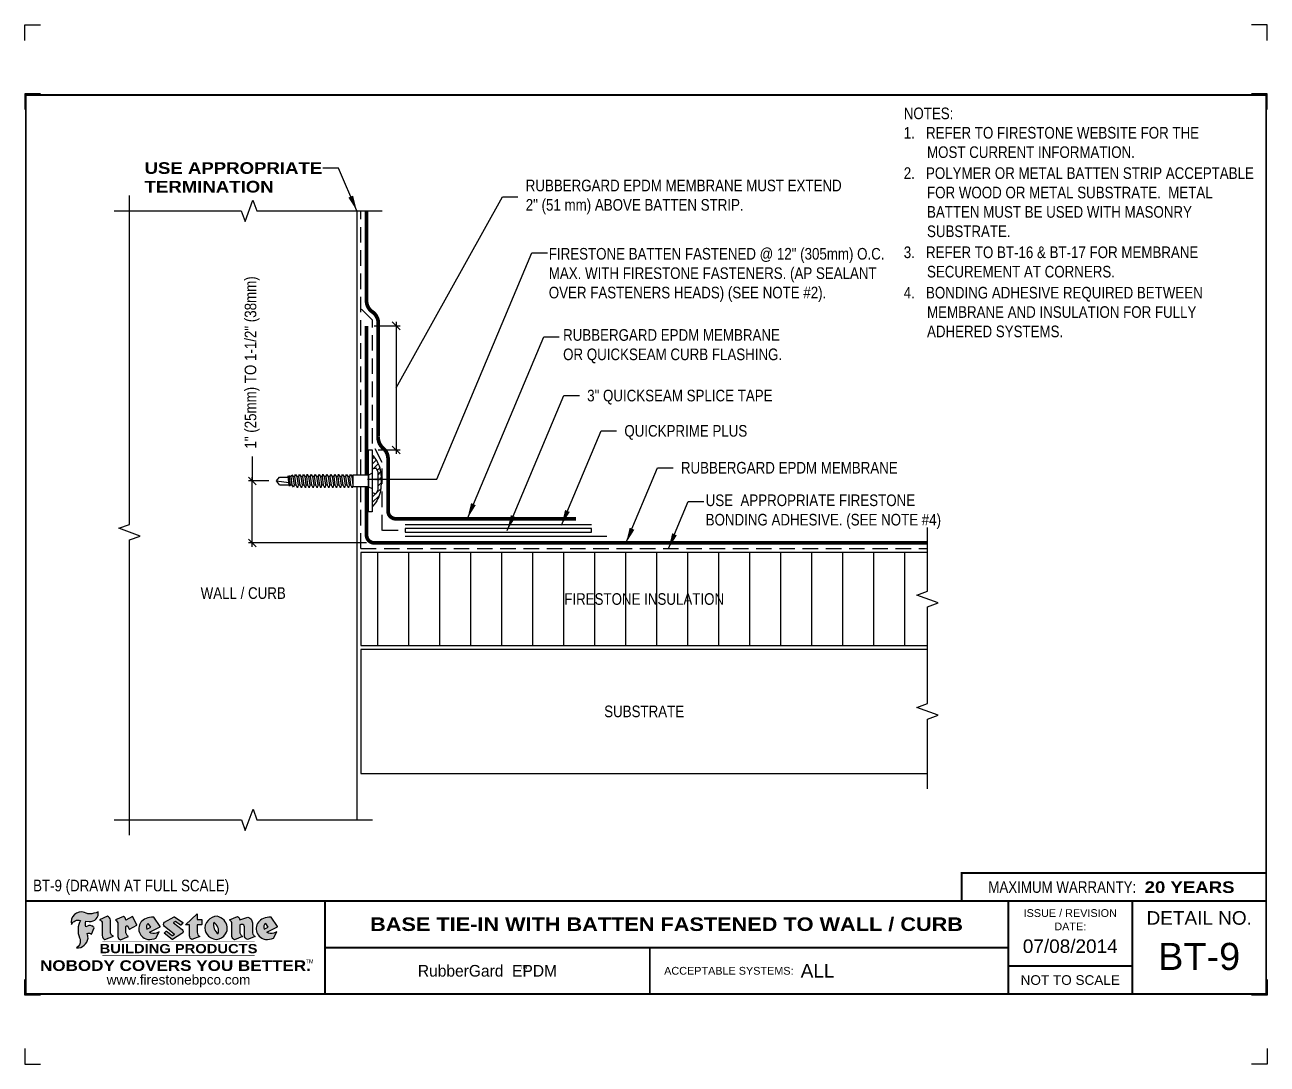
# Model space of a CAD drawing. Header units: inches. Extents: x 99.4 to 119.5, y -106.9 to -90.1.
import ezdxf
from ezdxf.enums import TextEntityAlignment as Align

# ---------------------------------------------------------------- set-up
doc = ezdxf.new("R2010")
doc.units = ezdxf.units.IN
doc.header["$MEASUREMENT"] = 0
doc.linetypes.add('HIDDEN', pattern=[0.375, 0.25, -0.125])
doc.layers.get('0').update_dxf_attribs({"linetype": 'CONTINUOUS'})
doc.layers.get('DEFPOINTS').update_dxf_attribs({"linetype": 'CONTINUOUS'})
for name, color, linetype in [('FSBP-ACCESSORY-FIRESTONE', 7, 'CONTINUOUS'), ('FSBP-ADHESIVE', 1, 'HIDDEN'), ('FSBP-ANNO-NOTE', 7, 'CONTINUOUS'), ('FSBP-INSULATION', 7, 'CONTINUOUS'), ('FSBP-MEMBRANE', 7, 'CONTINUOUS'), ('FSBP-SEALANTS', 1, 'CONTINUOUS'), ('FSBP-SUBSTRATE-GENERIC', 9, 'CONTINUOUS'), ('FSBP-TTLB', 7, 'CONTINUOUS'), ('FSBP-TTLB-BORDER', 7, 'CONTINUOUS'), ('FSBP-TTLB-TEXT', 7, 'CONTINUOUS'), ('FSBP-WALL-CURB', 9, 'CONTINUOUS')]:
    doc.layers.add(name, color=color, linetype=linetype)
doc.styles.add('FSBP_ARIAL', font='arial.ttf')
doc.styles.add('FSBP_ARIAL_BOLD', font='')
doc.styles.add('FSBP_ARIAL_NAR', font='ARIALN.TTF')
doc.styles.add('FSBP_BANKGOTHIC', font='bgothm.ttf')
doc.styles.get('FSBP_ARIAL_BOLD').set_extended_font_data('Arial Black')
doc.linetypes.add('ZIGZAG', pattern='A,0.0001,-0.2,[131,ltypeshp.shx,S=0.2,R=0,X=-0.2,Y=0],-0.4,[131,ltypeshp.shx,S=0.2,R=180,X=0.2,Y=0],-0.2', length=0.8001)
doc.dimstyles.new('FSBP-DIM', dxfattribs={"dimtxt": 0.1875, "dimasz": 0.125, "dimexe": 0.0625, "dimexo": 0.125, "dimgap": 0.125, "dimtad": 0, "dimdec": 0, "dimzin": 1, "dimdsep": 46, "dimlunit": 4, "dimtxsty": 'FSBP_ARIAL_NAR', "dimblk": 'OBLIQUE', "dimcen": 0.09375, "dimdle": 0.0625, "dimclrd": 256, "dimclre": 256, "dimclrt": 256, "dimadec": 0, "dimazin": 0, "dimtfac": 1, "dimtdec": 0, "dimtmove": 1, "dimatfit": 3, "dimfxl": 1, "dimtolj": 1, "dimtzin": 0, "dimlwd": -1, "dimlwe": -1, "dimarcsym": 0})
doc.dimstyles.new('FSBP-LEADER', dxfattribs={"dimtxt": 0.1875, "dimasz": 0.25, "dimexe": 0.0625, "dimexo": 0.125, "dimgap": 0.125, "dimtad": 0, "dimtih": 1, "dimtoh": 1, "dimdec": 4, "dimzin": 0, "dimdsep": 46, "dimlunit": 4, "dimtxsty": 'FSBP_ARIAL_NAR', "dimcen": 0.09375, "dimclrd": 256, "dimclre": 256, "dimclrt": 256, "dimadec": 0, "dimazin": 0, "dimtfac": 1, "dimtdec": 4, "dimtofl": 0, "dimtmove": 0, "dimatfit": 3, "dimfxl": 1, "dimtolj": 1, "dimtzin": 0, "dimlwd": -1, "dimlwe": -1, "dimarcsym": 0})

# ---------------------------------------------------------------- blocks, each defined once
blk = doc.blocks.new('TTLB-EPDM_1')
at = {"layer": 'FSBP-TTLB-TEXT'}
h = blk.add_hatch(color=1, dxfattribs=at)
edge = h.paths.add_edge_path()
edge.add_arc((1.037309769669573, -0.1982514792917306), 0.1319107607348553, 264.0410451462098, 370.3106169565175)
edge.add_arc((1.027551646585694, 0.1214293576525799), 0.3273056962876235, 270.05058356628535, 295.23459397187514, ccw=False)
edge.add_arc((1.022801957313345, -0.06680179986895154), 0.1391656561713503, 249.3281275763668, 272.0749124149863, ccw=False)
edge.add_line((0.9736743133014443, -0.1970076156048179), (0.9474927838574558, -0.1852745150568325))
edge.add_arc((0.8939498971398288, -0.3394262635682071), 0.1631857907024099, 70.84590087378872, 194.3325259843273)
edge.add_arc((0.8444260109029493, -0.4259936440910768), 0.1179914261095279, 70.96950098067128, 156.9641407594482, ccw=False)
edge.add_arc((1.153141409296894, -0.4684497516079468), 0.3110405457095052, 150.3231137483159, 203.2084295854517)
edge.add_arc((0.7562495500622943, -0.6412608153899899), 0.1218587156617311, 0.8849157075190988, 24.34668939894999, ccw=False)
edge.add_arc((0.7493781665697374, -0.6475258110744375), 0.1289731377238325, -58.36655102076742, 3.6216782311386737, ccw=False)
edge.add_arc((0.8256699029544474, -0.5792158350996106), 0.1783301886510354, 267.2205474105585, 354.1381621173521)
edge.add_arc((0.7903121048625305, -0.6011409294291745), 0.212787892960859, 0.9996158580669322, 21.00503380861244)
edge.add_arc((1.01880712263941, -0.5666691048185161), 0.05136395668415847, 40.82117713173261, 125.52727787225791, ccw=False)
edge.add_line((1.057676976260041, -0.5330924682126437), (1.102776947655911, -0.4308018311949837))
edge.add_arc((1.040858222524664, -0.4699705673995949), 0.07326744446031509, 32.31675181867256, 66.31481236598174)
edge.add_arc((1.032262518825329, -0.5063316993097662), 0.1102246948011782, 69.8179132332389, 125.254734720681)
edge.add_arc((1.127708877207287, -0.368959353531244), 0.1659710644737306, 164.1569669952081, 196.5811013160487, ccw=False)
edge.add_line((0.9680425188342383, -0.3236487780942383), (1.023615334387159, -0.3294494641845773))
h = blk.add_hatch(color=1, dxfattribs=at)
edge = h.paths.add_edge_path()
edge.add_line((1.275239419159561, -0.6223407783464694), (1.415345367376062, -0.5660418822574371))
edge.add_arc((1.421019305783958, -0.5090099247487757), 0.05731350411836949, 181.9717871001989, 264.31851000495806, ccw=False)
edge.add_line((1.363739737527226, -0.5109819325197265), (1.363412352251203, -0.3102363679013962))
edge.add_arc((1.294263659668751, -0.3103491388303989), 0.06914878453844908, 0.0934405599591014, 72.42834396969012)
edge.add_line((1.315139561173908, -0.2444268274366692), (1.186839444240604, -0.3024209471341379))
edge.add_arc((1.175246268095289, -0.3585110609420917), 0.05727567197445628, -0.017399788185912257, 78.322067691347, ccw=False)
edge.add_line((1.232521937428658, -0.3585284546236807), (1.232574268422297, -0.555126496687123))
edge.add_arc((1.305699496415486, -0.5558575689677219), 0.07312888236350451, 179.4272023230205, 245.3845503102953)
h = blk.add_hatch(color=1, dxfattribs=at)
edge = h.paths.add_edge_path()
edge.add_line((1.792026821926584, -0.3839679064720229), (1.722158956877934, -0.2518542302253621))
edge.add_arc((1.720119655279638, -0.2529327078887852), 0.002306916790721817, 27.87197133405656, 117.3766794470751)
edge.add_line((1.719058846382097, -0.250884159729182), (1.610638460368705, -0.3070279753467702))
edge.add_arc((1.547088841662962, -0.3061026658494403), 0.06355635479880145, 359.165808011073, 425.8793658831422)
edge.add_line((1.573061729235633, -0.2480956029480268), (1.446879247402876, -0.3051325108639702))
edge.add_arc((1.407812067100189, -0.370357133046621), 0.07602957263902092, -3.441403975725109, 59.07992244284969, ccw=False)
edge.add_line((1.483704536400296, -0.3749210150788969), (1.483704536400296, -0.5723838140635706))
edge.add_arc((1.54053746518044, -0.568254406115083), 0.05698275005415228, 184.1557352478595, 255.3066498366543)
edge.add_line((1.526084036778343, -0.6233736605654059), (1.657291340682093, -0.570650514527486))
edge.add_arc((1.688298576827198, -0.5021390388423987), 0.0752015358480571, 207.5160880841914, 245.649226723163, ccw=False)
edge.add_arc((1.721050197024907, -0.4914488168456328), 0.1093332836229113, 179.4823365255141, 204.5537900001094, ccw=False)
edge.add_line((1.611721375809452, -0.4904610114968335), (1.611721375809452, -0.4126404716788983))
edge.add_arc((1.628589765097195, -0.414159299036043), 0.01693662875851176, 28.356188110622725, 174.8549701683585, ccw=False)
edge.add_arc((1.627340435522395, -0.4197189881350504), 0.02111886817708033, 22.216893572439517, 40.10213956426492, ccw=False)
edge.add_line((1.646891420738257, -0.4117336534413738), (1.666638796144639, -0.4549750258192233))
edge.add_arc((1.668737246926742, -0.4540167099035481), 0.002306916790685496, 204.545128184284, 299.6323508190091)
edge.add_line((1.669877862091766, -0.4560219186518992), (1.791128135493295, -0.3870515928837648))
edge.add_line((1.791128135493295, -0.3870515928837648), (1.792026821926584, -0.3839679064720229))
h = blk.add_hatch(color=1, dxfattribs=at)
h.paths.add_polyline_path([(2.063388732080512, -0.2583237030618903, 0.02524281661523788), (2.025024361750752, -0.2610532129309178, 0.1213611957758757), (1.901773912052249, -0.3008158885520373, 0.6151668103976068), (1.93274136141747, -0.6099060679591872, 0.05306812109568645), (1.967936229862175, -0.617865745600497, 0.1150932231766138), (2.099126721549737, -0.5994933789882708), (2.151195569562105, -0.4944891916583316, -0.08755405562188731), (2.104230609512001, -0.5187113292177372, -0.265591761123442), (1.992692314386659, -0.5010701623316862), (2.165347897647223, -0.4141184325909109, 0.4518949533370738), (2.166222728871162, -0.4107679608846269)])
h.paths.add_polyline_path([(2.014217313945437, -0.4188965037300676), (1.951113654018855, -0.4515330109460507, -0.3720533890450154), (1.973177450672722, -0.3607130665457561)], flags=16)
h = blk.add_hatch(color=1, dxfattribs=at)
edge = h.paths.add_edge_path()
edge.add_arc((2.260407392426802, -0.3775796671688782), 0.04152450223225729, 123.20805433950699, 232.2027298779723, ccw=False)
edge.add_line((2.237665217914071, -0.3428366421988329), (2.393535971665983, -0.2540943745380986))
edge.add_arc((2.394677353533142, -0.2560991469722482), 0.002306916790741334, 55.64644466176611, 119.65426054492559, ccw=False)
edge.add_line((2.395979141996861, -0.2541946229174954), (2.531809646140459, -0.3470380726374032))
edge.add_arc((2.530468902927946, -0.3489153772789875), 0.002306916790700397, -42.731101238422525, 54.4661353739603, ccw=False)
edge.add_line((2.532163440279987, -0.3504807552658491), (2.498457913851155, -0.3869673252714421))
edge.add_arc((2.496763376499139, -0.3854019472845934), 0.002306916790672934, 233.7527076894875, 317.26889876138785, ccw=False)
edge.add_line((2.495399362263356, -0.38726241234572), (2.413849913492982, -0.3274738082119626))
edge.add_arc((2.412485899257181, -0.3293342732731342), 0.002306916790720064, 53.75270768979358, 124.4135619297835)
edge.add_line((2.41118211687575, -0.3274311136421062), (2.382933981293377, -0.346782838468144))
edge.add_arc((2.38423776367478, -0.3486859980991606), 0.002306916790694898, 124.4135619293799, 231.8459020253626)
edge.add_line((2.382812599816248, -0.3505000469010184), (2.519899969301207, -0.4581994452042721))
edge.add_arc((2.494247019847682, -0.4908523236374461), 0.04152450223225742, -55.21225898295222, 51.84590202520428, ccw=False)
edge.add_line((2.517938320565804, -0.5249552055672808), (2.364434947484597, -0.6179520922513717))
edge.add_arc((2.36323960192349, -0.6159790200102006), 0.002306916790726996, 233.2955624372927, 301.20872157023314, ccw=False)
edge.add_line((2.361860787187538, -0.6178285429225383), (2.231266621301074, -0.5204709167214361))
edge.add_arc((2.232647938930649, -0.5186232623475259), 0.002306916790697672, 135.5134179846393, 233.21798691998708, ccw=False)
edge.add_line((2.231002150870836, -0.5170067083764565), (2.262839375599356, -0.4845937328397696))
edge.add_arc((2.264485163659225, -0.4862102868108537), 0.002306916790748497, 53.0352839999411, 135.513417985369, ccw=False)
edge.add_line((2.265872365996302, -0.4843670465239001), (2.361834678328762, -0.5565872257804898))
edge.add_arc((2.363221880665761, -0.5547439854936304), 0.002306916790627066, 233.0352840000685, 302.2362632414394)
edge.add_line((2.36445241715569, -0.5566953042850713), (2.39428499383348, -0.5378823484768844))
edge.add_arc((2.393054457343549, -0.5359310296853765), 0.002306916790685166, 302.2362632406177, 412.2027298768422)
edge.add_line((2.394468296066179, -0.5341081404551886), (2.234958295420142, -0.4103916733127022))
h = blk.add_hatch(color=1, dxfattribs=at)
edge = h.paths.add_edge_path()
edge.add_line((2.763460561272041, -0.2072496393923444), (2.763460561272041, -0.2969520779963801))
edge.add_arc((2.765767478062699, -0.2969520779963943), 0.00230691679065842, 179.9999999996471, 269.9999999996471)
edge.add_line((2.765767478062685, -0.2992589947870528), (2.835417693520355, -0.2992589947870528))
edge.add_arc((2.835417693520355, -0.3015659115777538), 0.002306916790701052, 0, 90, ccw=False)
edge.add_line((2.837724610311056, -0.3015659115777538), (2.837724610311056, -0.3790761307453892))
edge.add_arc((2.83541769352037, -0.3790761307453749), 0.002306916790686842, 269.99999999964706, 359.99999999964706, ccw=False)
edge.add_line((2.835417693520355, -0.3813830475360618), (2.765767478062685, -0.3813830475360618))
edge.add_arc((2.765767478062699, -0.3836899643267202), 0.00230691679065842, 90.00000000035294, 180.0000000003529)
edge.add_line((2.763460561272041, -0.3836899643267344), (2.763460561272041, -0.5033995910642801))
edge.add_arc((2.836735953378943, -0.5071368822038516), 0.07337063740681413, 177.0802527808789, 245.3249543133826)
edge.add_line((2.806105814540615, -0.5738080530967267), (2.674529557384915, -0.6226036013049594))
edge.add_arc((2.708610405062069, -0.564298408791804), 0.06753517344606039, 177.0345319916277, 239.6926428024901, ccw=False)
edge.add_line((2.641165668230087, -0.560804539009709), (2.641165668230087, -0.3836899643267344))
edge.add_arc((2.638858751439429, -0.3836899643267202), 0.00230691679065842, 359.9999999996471, 449.999999999647)
edge.add_line((2.638858751439443, -0.3813830475360618), (2.572857950769389, -0.3813830475360618))
edge.add_line((2.572857950769389, -0.3813830475360618), (2.763460561272041, -0.2072496393923444))
h = blk.add_hatch(color=1, dxfattribs=at)
edge = h.paths.add_edge_path(flags=16)
edge.add_arc((2.940363509127394, -0.4847985213681437), 0.1684614578629418, 344.5558804047865, 417.0140046669545)
edge.add_arc((3.194458079644619, -0.3883534532477785), 0.1684614578629414, 164.5558804047864, 237.0140046669546)
edge = h.paths.add_edge_path()
edge.add_arc((3.069375116502199, -0.4399344555144872), 0.1828726885096673, 136.0914512150047, 191.213418978326)
edge.add_arc((3.064939550433406, -0.4318234379590333), 0.1803148804748503, 194.0167254156723, 240.6663730831859)
edge.add_arc((3.098047041778981, -0.3845058757092554), 0.2378525180183701, 239.2975390661776, 264.2889872773176)
edge.add_arc((3.04884478212623, -0.4190232383793012), 0.203760689247156, 277.1986764832036, 326.503572961274)
edge.add_arc((3.077739326803546, -0.4341046616465112), 0.171374865791709, 325.3768876809902, 406.3828327799087)
edge.add_arc((3.011839488065919, -0.4896144380417797), 0.2571945645850002, 44.28462553519766, 73.82901434867304)
edge.add_arc((3.117152499586992, -0.4983433120546693), 0.2579560664039132, 97.50292863483666, 134.1039137579027)
h = blk.add_hatch(color=1, dxfattribs=at)
edge = h.paths.add_edge_path()
edge.add_line((3.322690228557462, -0.5721896537377091), (3.322690228557462, -0.3749210150788969))
edge.add_arc((3.246797759257384, -0.3703571330465745), 0.076029572638996, 356.5585960242387, 419.0799224428129)
edge.add_line((3.285864939560099, -0.3051325108639702), (3.412047421392799, -0.2480956029480268))
edge.add_arc((3.386074533820159, -0.3061026658494941), 0.06355635479883807, 0.3962622833877276, 65.87936588318718, ccw=False)
edge.add_line((3.449629368605429, -0.3056631084210863), (3.580526418688805, -0.2593848434574539))
edge.add_arc((3.555744121700958, -0.3530904070730321), 0.09692726601172152, 2.366977007666776, 75.18615851992018, ccw=False)
edge.add_line((3.652588689330287, -0.3490873311063041), (3.652588689330287, -0.4883770011386872))
edge.add_arc((3.761877549389556, -0.4914934052703811), 0.1093332836229047, 178.3666365323574, 204.5537900000422)
edge.add_arc((3.729125929191727, -0.5021836272670953), 0.07520153584796169, 207.5160880841711, 245.2240541443093)
edge.add_line((3.697611150971852, -0.5704631245385627), (3.572585913552643, -0.6207021253773775))
edge.add_arc((3.59534718600759, -0.5526356419907701), 0.07177131519198746, 180.3328587115751, 251.51018566665869, ccw=False)
edge.add_line((3.523577081955409, -0.5530525936986663), (3.523577081955409, -0.4153032515383615))
edge.add_arc((3.486319529276879, -0.4148773504126441), 0.0372599868942854, 359.3450650296066, 449.0500281941028)
edge.add_arc((3.482769874121713, -0.4419622099033496), 0.06447454900600783, 86.29402372314017, 119.8211331593848)
edge.add_line((3.450707067966732, -0.3860252459975726), (3.450707067966732, -0.4904610114968335))
edge.add_arc((3.560035889182251, -0.491448816845647), 0.1093332836229751, 179.4823365255069, 204.5537900001023)
edge.add_arc((3.527284268984408, -0.5021390388424952), 0.07520153584796385, 207.5160880841699, 245.6492267231416)
edge.add_line((3.496277032839316, -0.570650514527486), (3.365069728935509, -0.6233736605654059))
edge.add_arc((3.37950248606194, -0.5682868177318081), 0.05694615642555727, 183.9298782390169, 255.318496325343, ccw=False)
h = blk.add_hatch(color=1, dxfattribs=at)
h.paths.add_polyline_path([(3.957695472291277, -0.2583237030618903, 0.02524281661523822), (3.919331101961575, -0.2610532129309178, 0.1085638477195505), (3.807890832595604, -0.2939221658134414, 0.6425897848490651), (3.827048101628293, -0.6099060679591872, 0.05306812109569052), (3.862242970072884, -0.617865745600497, 0.1150932231766133), (3.993433461760503, -0.5994933789882708), (4.045502309772871, -0.4944891916583316, -0.08755405562189084), (3.998537349722767, -0.5187113292177372, -0.2655917611234366), (3.886999054597368, -0.5010701623316862), (4.059654637857989, -0.4141184325909109, 0.4518949533370731), (4.060529469081928, -0.4107679608846269)])
h.paths.add_polyline_path([(3.90852405415626, -0.4188965037300676), (3.845420394229677, -0.4515330109460507, -0.3720533890450147), (3.867484190883488, -0.3607130665457561)], flags=16)
at = {"layer": 'DEFPOINTS', "linetype": 'Continuous', "ltscale": 1.75}
for points in [[(-0.015625, 13.88083333333333), (-0.015625, 14.13083333333333), (0.234375, 14.13083333333333)], [(20.01562500000003, 13.88083333333333), (20.01562500000003, 14.13083333333333), (19.76562500000003, 14.13083333333333)], [(-0.015625, -2.380833333333342), (-0.015625, -2.630833333333342), (0.234375, -2.630833333333342)], [(20.01562500000003, -2.380833333333342), (20.01562500000003, -2.630833333333342), (19.76562500000003, -2.630833333333342)]]:
    blk.add_lwpolyline(points, dxfattribs=at)
at = {"layer": 'DEFPOINTS', "color": 1}
for points in [[(0.234375, 13.015625), (-0.015625, 13.015625), (-0.015625, 12.765625)], [(20.015625, 12.765625), (20.015625, 13.015625), (19.765625, 13.015625)], [(0.234375, -1.515625), (-0.015625, -1.515625), (-0.015625, -1.265625)], [(20.015625, -1.265625), (20.015625, -1.515625), (19.765625, -1.515625)]]:
    blk.add_lwpolyline(points, dxfattribs=at)
at = {"layer": 'FSBP-TTLB', "const_width": 0.03125}
blk.add_lwpolyline([(15.09028770518938, 0), (20, 0), (20, 0.4512598240669945), (15.09028770518938, 0.4512598240669945)], close=True, dxfattribs=at)
for points in [[(0, 0), (0, -1.5), (20, -1.5), (20, 0), (0, 0)], [(4.825208527206769, 0), (4.825208527206769, -0.75)], [(15.84028770518938, 0), (15.84028770518938, -1.5)], [(17.84110496735593, 0), (17.84110496735593, -1.5)], [(20, 0), (20, -1.5)], [(4.825208527206769, -0.75), (15.84028770518938, -0.75)], [(4.825208527206769, -0.75), (4.825208527206769, -1.5)], [(15.84028770518938, -1.048740175933006), (17.84110496735593, -1.048740175933006)]]:
    blk.add_lwpolyline(points, dxfattribs=at)
at = {"layer": 'FSBP-TTLB-BORDER', "const_width": 0.03125}
blk.add_lwpolyline([(20, 0), (20, 13), (0, 13), (0, 0)], dxfattribs=at)
at = {"layer": 'FSBP-TTLB-TEXT', "color": 1}
blk.add_line((0.7358432058323388, -0.379822754145593), (0.7358432058323388, -0.379822754145593), dxfattribs=at)
for points in [[(1.023615323725323, -0.3294494630716969, 0.5000510906601082), (1.167090420776901, -0.1746414942047778, -0.1103304102359608), (1.027840608309816, -0.2058762110801382, -0.09957876667165425), (0.9736743133014443, -0.1970076156048179), (0.9474927838574558, -0.1852745150568325, 0.5978159689075124), (0.7358432058323388, -0.379822754145593, -0.3938834584182213), (0.8828996422548698, -0.3144510229727047, 0.2349406564350952), (0.86727108227484, -0.5910237178633082, -0.1027304183841549), (0.8780937320133262, -0.6393788197974146, -0.2772692352614086), (0.8170223912655956, -0.7573362346216896, 0.3985429150902959), (1.003067614090241, -0.5974286950643517, 0.0875124847930418), (0.9889600163401155, -0.5248671157293501, -0.3874031597924062), (1.057676976260041, -0.5330924682126437), (1.102776947655911, -0.4308018311949837, 0.1494423498871741), (1.07029056398062, -0.4028746979725923, 0.2467195073738216), (0.9686394281704906, -0.4163228904100862, -0.1424285161541127), (0.9680425188342383, -0.3236487780942383), (1.023615334387159, -0.3294494641845773)], [(2.166222728871162, -0.4107679608846269), (2.063388732080512, -0.2583237030618903, 0.02524281661523788), (2.025024361750752, -0.2610532129309178, 0.1085638477195265), (1.913584092384895, -0.2939221658134414, 0.6425897848491228), (1.93274136141747, -0.6099060679591872, 0.05306812109568648), (1.967936229862175, -0.617865745600497, 0.1150932231766137), (2.099126721549737, -0.5994933789882708), (2.151195569562105, -0.4944891916583316, -0.0875540556218873), (2.104230609512001, -0.5187113292177372, -0.2655917611234418), (1.992692314386659, -0.5010701623316862), (2.165347897647223, -0.4141184325909109)], [(2.763460561272041, -0.2072496393923444), (2.763460561272041, -0.2969520779963801, 0.4142135623730958), (2.765767478062685, -0.2992589947870528), (2.835417693520355, -0.2992589947870528, -0.414213562373095), (2.837724610311056, -0.3015659115777538), (2.837724610311056, -0.3790761307453892, -0.4142135623730938), (2.835417693520355, -0.3813830475360618), (2.765767478062685, -0.3813830475360618, 0.4142135623730958), (2.763460561272041, -0.3836899643267344), (2.763460561272041, -0.5033995910642801, 0.3068985753588853), (2.806105814540615, -0.5738080530967267), (2.674529557384915, -0.6226036013049594, -0.2804194150632976), (2.641165668230087, -0.560804539009709), (2.641165668230087, -0.3836899643267344, 0.414213562373095), (2.638858751439443, -0.3813830475360618), (2.572857950769389, -0.3813830475360618), (2.763460561272041, -0.2072496393923444)], [(4.060529469081928, -0.4107679608846269), (3.957695472291277, -0.2583237030618903, 0.02524281661523788), (3.919331101961575, -0.2610532129309178, 0.1085638477195265), (3.807890832595604, -0.2939221658134414, 0.6425897848491228), (3.827048101628293, -0.6099060679591872, 0.05306812109568648), (3.862242970072884, -0.617865745600497, 0.1150932231766137), (3.993433461760503, -0.5994933789882708), (4.045502309772871, -0.4944891916583316, -0.0875540556218873), (3.998537349722767, -0.5187113292177372, -0.2655917611234418), (3.886999054597368, -0.5010701623316862), (4.059654637857989, -0.4141184325909109)], [(4.059654637857989, -0.4141184325909109, 0.4518949533370731), (4.060529469081928, -0.4107679608846269, 0.4518949533370731)]]:
    blk.add_lwpolyline(points, format="xyb", dxfattribs=at)
for points in [[(1.275239419159561, -0.6223407783464694), (1.415345367376062, -0.5660418822574371, -0.3756100036733062), (1.363739737527226, -0.5109819325197265), (1.363412352251203, -0.3102363679013962, 0.3265360292958048), (1.315139561173908, -0.2444268274366692), (1.186839444240604, -0.3024209471341379, -0.3557863980845349), (1.232521937428658, -0.3585284546236807), (1.232574268422297, -0.555126496687123, 0.2960110723418457)], [(1.792026821926584, -0.3839679064720229), (1.722158956877934, -0.2518542302253621, 0.4116839150163434), (1.719058846382097, -0.250884159729182), (1.610638460368705, -0.3070279753467702, 0.2996033003794034), (1.573061729235633, -0.2480956029480268), (1.446879247402876, -0.3051325108639702, -0.2797757560995365), (1.483704536400296, -0.3749210150788969), (1.483704536400296, -0.5723838140635706, 0.320828638474519), (1.526084036778343, -0.6233736605654059), (1.657291340682093, -0.570650514527486, -0.1679398621276611), (1.621603752698661, -0.5368819723450571, -0.1098333365370753), (1.611721375809452, -0.4904610114968335), (1.611721375809452, -0.4126404716788983, -0.743334502655012), (1.64349420176768, -0.4061152228778298, -0.07819791644735608), (1.646891420738257, -0.4117336534413738), (1.666638796144639, -0.4549750258192233, 0.4404648714563479), (1.669877862091766, -0.4560219186518992), (1.791128135493295, -0.3870515928837648)], [(1.951113654018855, -0.4515330109460507), (2.014217313945437, -0.4188965037300676), (1.973177450672722, -0.3607130665457561, 0.3720533890450154)], [(2.234958295420142, -0.4103916733127022, -0.5150044486718882), (2.237665217914071, -0.3428366421988329), (2.393535971665983, -0.2540943745380986, -0.2867822934100265), (2.395979141996861, -0.2541946229174954), (2.531809646140459, -0.3470380726374032, -0.4515027974650387), (2.532163440279987, -0.3504807552658491), (2.498457913851155, -0.3869673252714421, -0.3814439164929681), (2.495399362263356, -0.38726241234572), (2.413849913492982, -0.3274738082119626, 0.3184718635035665), (2.41118211687575, -0.3274311136421062), (2.382933981293377, -0.346782838468144, 0.5064094529656681), (2.382812599816248, -0.3505000469010184), (2.519899969301207, -0.4581994452042721, -0.5043597839115849), (2.517938320565804, -0.5249552055672808), (2.364434947484597, -0.6179520922513717, -0.3053163970316367), (2.361860787187538, -0.6178285429225383), (2.231266621301074, -0.5204709167214361, -0.4541703869768119), (2.231002150870836, -0.5170067083764565), (2.262839375599356, -0.4845937328397696, -0.3762644290664977), (2.265872365996302, -0.4843670465239001), (2.361834678328762, -0.5565872257804898, 0.3114700032088108), (2.36445241715569, -0.5566953042850713), (2.39428499383348, -0.5378823484768844, 0.520381097387146), (2.394468296066179, -0.5341081404551886)], [(2.937624918725987, -0.3131105398334029, 0.2452625673097023), (2.889993533867141, -0.4754966266250307, 0.2064059665179019), (2.976604338974084, -0.5890186876871866, 0.1094800500670344), (3.074378098474654, -0.6211778035979165, 0.2185147641853038), (3.218764944843201, -0.5314757029352819, 0.3689489483072479), (3.195959963110113, -0.3100352223135445, 0.1296305888694145), (3.0834694040758, -0.242595816912754, 0.1610736375384317)], [(3.10274193015772, -0.5296595419651595, 0.3271311138286319), (3.032079658614293, -0.3434924326507627, 0.3271311138286322)], [(3.322690228557462, -0.5721896537377091), (3.322690228557462, -0.3749210150788969, 0.2797757560995341), (3.285864939560099, -0.3051325108639702), (3.412047421392799, -0.2480956029480268, -0.2937618496109166), (3.449629368605429, -0.3056631084210863), (3.580526418688805, -0.2593848434574539, -0.3288760160581939), (3.652588689330287, -0.3490873311063041), (3.652588689330287, -0.4883770011386872, 0.114762897203527), (3.662431105063263, -0.536926560769686, 0.166032965990522), (3.697611150971852, -0.5704631245385627), (3.572585913552643, -0.6207021253773775, -0.3209557512194564), (3.523577081955409, -0.5530525936986663), (3.523577081955409, -0.4153032515383615, 0.4127061514896111), (3.48693727661589, -0.3776224848030694, 0.1473421876160361), (3.450707067966732, -0.3860252459975726), (3.450707067966732, -0.4904610114968335, 0.1098333365370753), (3.460589444855941, -0.5368819723450855, 0.1679398621276611), (3.496277032839316, -0.570650514527486), (3.365069728935509, -0.6233736605654059, -0.3219729545308964), (3.322690228557462, -0.5721896537377091, 29.1476284739)], [(3.845420394229677, -0.4515330109460507), (3.90852405415626, -0.4188965037300676), (3.867484190883488, -0.3607130665457561, 0.3720533890450154)]]:
    blk.add_lwpolyline(points, format="xyb", close=True, dxfattribs=at)
at = {"layer": 'FSBP-TTLB-TEXT'}
for points, const_width in [([(1.233926579809207, -0.6584455781731435), (3.691229482685259, -0.6584455781731577)], 0.0078125), ([(10.06152282927678, -0.75), (10.06152282927678, -1.5)], 0.03125), ([(1.233926579809207, -0.8761560960495984), (3.691229482685259, -0.8761560960495842)], 0.0078125)]:
    blk.add_lwpolyline(points, dxfattribs=dict(at, const_width=const_width))
at = {"layer": 'FSBP-TTLB-TEXT', "color": 1}
for centre, start, end in [((1.789987520328282, -0.3850463841354355), 299.6323508193319, 27.87197133380463), ((2.164310260790558, -0.412058050385383), 296.7304547840455, 34.00233684987403)]:
    blk.add_arc(centre, 0.00230691679068068, start, end, dxfattribs=at)
at = {"layer": 'FSBP-TTLB-TEXT', "style": 'FSBP_ARIAL_NAR'}
blk.add_text('MAXIMUM WARRANTY:', height=0.1875, dxfattribs=at).set_placement((17.90516569312837, 0.2256299120335257), align=Align.MIDDLE_RIGHT)
at = {"layer": 'FSBP-TTLB-TEXT'}
for s, height, style, p in [('ISSUE / REVISION', 0.125, 'FSBP_ARIAL', (16.84069633627263, -0.1938496373466023)), ('DETAIL NO.', 0.21875, 'FSBP_ARIAL', (18.92055248367797, -0.2724398367368792)), ('DATE:', 0.125, 'FSBP_ARIAL', (16.84069633627263, -0.409973105348854)), ('www.firestonebpco.com', 0.15625, 'FSBP_ARIAL', (2.462578031247233, -1.268657306740124)), ('RubberGard  EPDM', 0.1875, 'FSBP_BANKGOTHIC', (7.443365678241776, -1.125)), ('TM', 0.0625, 'FSBP_BANKGOTHIC', (8.023397742165457, -1.062518816683806)), ('NOT TO SCALE', 0.15625, 'FSBP_ARIAL', (16.84069633627263, -1.274370087966503))]:
    blk.add_text(s, height=height, dxfattribs=dict(at, style=style)).set_placement(p, align=Align.MIDDLE_CENTER)
at = {"layer": 'FSBP-TTLB-TEXT', "lineweight": 18, "style": 'FSBP_ARIAL_BOLD'}
blk.add_text('BUILDING PRODUCTS', height=0.1484375, dxfattribs=at).set_placement((2.462578031247233, -0.7673008371113639), align=Align.MIDDLE_CENTER)
at = {"layer": 'FSBP-TTLB-TEXT', "color": 1}
for s, height, style, p in [('NOBODY COVERS YOU BETTER.', 0.171875, 'FSBP_ARIAL_BOLD', (2.412604263603384, -1.041650450587369)), ('TM', 0.0625, 'FSBP_BANKGOTHIC', (4.576671173373001, -0.9725745042934193))]:
    blk.add_text(s, height=height, dxfattribs=dict(at, style=style)).set_placement(p, align=Align.MIDDLE_CENTER)
at = {"layer": 'FSBP-TTLB-TEXT', "style": 'FSBP_ARIAL'}
blk.add_text('ACCEPTABLE SYSTEMS:', height=0.125, dxfattribs=at).set_placement((10.29281281591562, -1.125), align=Align.MIDDLE_LEFT)
at = {"layer": 'FSBP-TTLB-TEXT'}
for tag, height, style, p in [('MAXIMUM_WARRANTY', 0.1875, 'FSBP_ARIAL_BOLD', (18.03987100774941, 0.2240244307510579)), ('ACCPT_SYSTEMS', 0.21875, 'FSBP_ARIAL', (12.49438170418193, -1.125))]:
    blk.add_attdef(tag, text='', height=height, dxfattribs=dict(at, style=style)).set_placement(p, align=Align.MIDDLE_LEFT)
for tag, height, style, p in [('DETAIL_DESCP_LINE_1', 0.21875, 'FSBP_ARIAL_BOLD', (10.33118450231211, -0.3736318192489421)), ('ISSUE_REV_DATE', 0.21875, 'FSBP_ARIAL', (16.84069633627263, -0.7282559425942452)), ('DETAIL_NUMBER', 0.4375, 'FSBP_ARIAL', (18.91941590748775, -0.8931630692489421))]:
    blk.add_attdef(tag, text='', height=height, dxfattribs=dict(at, style=style)).set_placement(p, align=Align.MIDDLE_CENTER)
blk = doc.blocks.new('FSBP_AP_FASTENER_02')
at = {"layer": 'FSBP-ACCESSORY-FIRESTONE'}
for p, q in [((-0.125, 0), (-0.09375, -0.0625)), ((0.09375, -0.0625), (0.125, 0)), ((-0.09375, -0.0625), (-0.09375, -0.3125)), ((-0.09375, -0.0625), (0.09375, -0.0625)), ((0.09375, -0.0625), (0.09375, -0.3125)), ((-0.09375, -0.3125), (-0.0703125, -0.3325892857142776)), ((-0.0703125, -0.3641565527315151), (-0.0703125, -0.3957238197487527)), ((0.0703125, -0.3440672670172376), (0.0703125, -0.3756345340344751)), ((-0.0703125, -0.4272910867660471), (-0.0703125, -0.4588583537832847)), ((-0.0703125, -0.4904256208005222), (-0.0703125, -0.5219928878178166)), ((-0.0703125, -0.5535601548350542), (-0.0703125, -0.5851274218523486)), ((0.0703125, -0.4072018010517695), (0.0703125, -0.4387690680690071)), ((0.0703125, -0.4703363350862446), (0.0703125, -0.501903602103539)), ((0.0703125, -0.5334708691207766), (0.0703125, -0.5650381361380141)), ((0.0703125, -0.5966054031553085), (0.0703125, -0.6281726701725461)), ((-0.0703125, -0.6166946888695861), (-0.0703125, -0.6482619558868237)), ((-0.0703125, -0.6798292229041181), (-0.0703125, -0.7113964899213556)), ((-0.0703125, -0.7429637569385932), (-0.0703125, -0.7745310239558876)), ((0.0703125, -0.6597399371897836), (0.0703125, -0.691307204207078)), ((0.0703125, -0.7228744712243156), (0.0703125, -0.7544417382415531)), ((0.0703125, -0.7860090052588475), (0.0703125, -0.8175762722760851)), ((-0.0703125, -0.8060982909731251), (-0.0703125, -0.8376655579903627)), ((-0.0703125, -0.8692328250076571), (-0.0703125, -0.9008000920248946)), ((-0.0703125, -0.9323673590421322), (-0.0703125, -0.9639346260594266)), ((-0.0703125, -0.9955018930766641), (-0.0703125, -1.027069160093902)), ((0.0703125, -0.8491435392933226), (0.0703125, -0.880710806310617)), ((0.0703125, -0.9122780733278546), (0.0703125, -0.943845340345149)), ((0.0703125, -0.9754126073623866), (0.0703125, -1.006979874379624)), ((-0.0703125, -1.058636427111196), (-0.0703125, -1.090203694128434)), ((-0.0703125, -1.121770961145671), (-0.0703125, -1.153338228162966)), ((-0.0703125, -1.184905495180203), (-0.0703125, -1.216472762197441)), ((0.0703125, -1.038547141396919), (0.0703125, -1.070114408414156)), ((0.0703125, -1.101681675431394), (0.0703125, -1.133248942448688)), ((0.0703125, -1.164816209465926), (0.0703125, -1.196383476483163)), ((-0.0703125, -1.248040029214735), (-0.0703125, -1.279607296231973)), ((-0.0703125, -1.31117456324921), (-0.0703125, -1.342741830266505)), ((-0.0625, -1.498492581068092), (-0.0625, -1.35740939234654)), ((0, -1.545367581068092), (0.02460623630037162, -1.344965644303613)), ((0.0625, -1.498492581068092), (0.0625, -1.339552249489429)), ((0.0703125, -1.227950743500458), (0.0703125, -1.259518010517695)), ((0.0703125, -1.291085277534933), (0.0703125, -1.322652544552227)), ((0, -1.545367581068092), (-0.06250000000002842, -1.498492581068092)), ((0.0625, -1.498492581068092), (0, -1.545367581068092))]:
    blk.add_line(p, q, dxfattribs=at)
blk.add_lwpolyline([(0.1875, 0, 0.1250000000000271), (0.203125, 0.0625), (0.140625, 0.09375), (-0.140625, 0.09375), (-0.203125, 0.0625, 0.1250000000000271), (-0.1875, 0)], format="xyb", close=True, dxfattribs=at)
for points in [[(-0.109375, -0.3539532763657576), (-0.0703125, -0.3325892857142776), (0.0703125, -0.3125), (0.109375, -0.3227032763657576), (0.0703125, -0.3440672670172376), (-0.0703125, -0.3641565527315151)], [(-0.109375, -0.4170878104002895), (-0.0703125, -0.3957238197487527), (0.0703125, -0.3756345340344751), (0.109375, -0.3858378104002895), (0.0703125, -0.4072018010517695), (-0.0703125, -0.4272910867660471)], [(-0.109375, -0.4802223444347646), (-0.0703125, -0.4588583537832847), (0.0703125, -0.4387690680690071), (0.109375, -0.4489723444347646), (0.0703125, -0.4703363350862446), (-0.0703125, -0.4904256208005222)], [(-0.109375, -0.5433568784692966), (-0.0703125, -0.5219928878178166), (0.0703125, -0.501903602103539), (0.109375, -0.5121068784692966), (0.0703125, -0.5334708691207766), (-0.0703125, -0.5535601548350542)], [(-0.109375, -0.6064914125038285), (-0.0703125, -0.5851274218523486), (0.0703125, -0.5650381361380141), (0.109375, -0.5752414125038285), (0.0703125, -0.5966054031553085), (-0.0703125, -0.6166946888695861)], [(-0.109375, -0.6696259465383037), (-0.0703125, -0.6482619558868237), (0.0703125, -0.6281726701725461), (0.109375, -0.6383759465383037), (0.0703125, -0.6597399371897836), (-0.0703125, -0.6798292229041181)], [(-0.109375, -0.7327604805728356), (-0.0703125, -0.7113964899213556), (0.0703125, -0.691307204207078), (0.109375, -0.7015104805728356), (0.0703125, -0.7228744712243156), (-0.0703125, -0.7429637569385932)], [(-0.109375, -0.7958950146073676), (-0.0703125, -0.7745310239558876), (0.0703125, -0.7544417382415531), (0.109375, -0.7646450146073676), (0.0703125, -0.7860090052588475), (-0.0703125, -0.8060982909731251)], [(-0.109375, -0.8590295486418427), (-0.0703125, -0.8376655579903627), (0.0703125, -0.8175762722760851), (0.109375, -0.8277795486418427), (0.0703125, -0.8491435392933226), (-0.0703125, -0.8692328250076571)], [(-0.109375, -0.9221640826763746), (-0.0703125, -0.9008000920248946), (0.0703125, -0.880710806310617), (0.109375, -0.8909140826763746), (0.0703125, -0.9122780733278546), (-0.0703125, -0.9323673590421322)], [(-0.109375, -0.9852986167109066), (-0.0703125, -0.9639346260594266), (0.0703125, -0.943845340345149), (0.109375, -0.9540486167109066), (0.0703125, -0.9754126073623866), (-0.0703125, -0.9955018930766641)], [(-0.109375, -1.048433150745382), (-0.0703125, -1.027069160093902), (0.0703125, -1.006979874379624), (0.109375, -1.017183150745382), (0.0703125, -1.038547141396919), (-0.0703125, -1.058636427111196)], [(-0.109375, -1.111567684779914), (-0.0703125, -1.090203694128434), (0.0703125, -1.070114408414156), (0.109375, -1.080317684779914), (0.0703125, -1.101681675431394), (-0.0703125, -1.121770961145671)], [(-0.109375, -1.174702218814446), (-0.0703125, -1.153338228162966), (0.0703125, -1.133248942448688), (0.109375, -1.143452218814446), (0.0703125, -1.164816209465926), (-0.0703125, -1.184905495180203)], [(-0.109375, -1.237836752848978), (-0.0703125, -1.216472762197441), (0.0703125, -1.196383476483163), (0.109375, -1.206586752848978), (0.0703125, -1.227950743500458), (-0.0703125, -1.248040029214735)], [(-0.099609375, -1.29957619759773), (-0.0703125, -1.279607296231973), (0.0703125, -1.259518010517695), (0.099609375, -1.271116376169175), (0.0703125, -1.291085277534933), (-0.0703125, -1.31117456324921)], [(-0.0849609375, -1.352726280949355), (-0.0703125, -1.342741830266505), (0.0703125, -1.322652544552227), (0.0849609375, -1.328451727377967), (0.0703125, -1.338436178060817), (-0.0703125, -1.358525463775095)]]:
    blk.add_lwpolyline(points, close=True, dxfattribs=at)
blk.add_lwpolyline([(-0.09375, -0.3125), (0.09375, -0.3125)], dxfattribs=at)
blk = doc.blocks.new('_OBLIQUE')
at = {"color": 0, "linetype": 'ByBlock'}
blk.add_line((-0.5, -0.5), (0.5, 0.5), dxfattribs=at)
blk = doc.blocks.new('*D4')
at = {"layer": 'DEFPOINTS', "color": 0, "transparency": 16777216}
for p in [(104.9570548451344, -94.98494818828758), (105.0187860592216, -96.98494818828758), (105.4341423606581, -96.98494818828758)]:
    blk.add_point(p, dxfattribs=at)
at = {"layer": 'FSBP-ANNO-NOTE', "transparency": 16777216}
for p, q in [((105.4341423606581, -95.98494818828758), (107.1485203540662, -92.90531405405234)), ((107.1485203540662, -92.90531405405234), (107.3985203540662, -92.90531405405234)), ((105.4341423606581, -94.92244818828758), (105.4341423606581, -97.04744818828758)), ((105.0820548451344, -94.98494818828758), (105.4966423606581, -94.98494818828758)), ((105.1437860592216, -96.98494818828758), (105.4966423606581, -96.98494818828758))]:
    blk.add_line(p, q, dxfattribs=at)
at = {"layer": 'FSBP-ANNO-NOTE', "transparency": 16777216, "xscale": 0.125, "yscale": 0.125, "zscale": 0.125}
for p, rotation in [((105.4341423606581, -94.98494818828758), 90), ((105.4341423606581, -96.98494818828758), 270)]:
    blk.add_blockref('_OBLIQUE', p, dxfattribs=dict(at, rotation=rotation))
at = {"layer": 'FSBP-ANNO-NOTE', "transparency": 16777216, "insert": (107.5235203540662, -92.90531405405231), "char_height": 0.1875, "attachment_point": 4, "style": 'FSBP_ARIAL_NAR'}
blk.add_mtext('\\A1;RUBBERGARD EPDM MEMBRANE MUST EXTEND \\P2" (51 mm) ABOVE BATTEN STRIP.', dxfattribs=at)
blk = doc.blocks.new('*D5')
at = {"layer": 'DEFPOINTS', "color": 0, "ltscale": 1.75, "transparency": 16777216}
for p in [(103.1134884422759, -97.48494818828758), (103.5046684781535, -97.48494818828758), (105.0820548451345, -98.48494818828758)]:
    blk.add_point(p, dxfattribs=at)
at = {"layer": 'FSBP-ANNO-NOTE', "ltscale": 1.75, "transparency": 16777216}
for p, q in [((103.1134884422759, -97.08897576286353), (103.1134884422759, -97.48494818828758)), ((103.3796684781535, -97.48494818828758), (103.0509884422759, -97.48494818828758)), ((103.1134884422759, -98.54744818828758), (103.1134884422759, -97.42244818828758)), ((104.9570548451345, -98.48494818828758), (103.0509884422759, -98.48494818828758))]:
    blk.add_line(p, q, dxfattribs=at)
at = {"layer": 'FSBP-ANNO-NOTE', "ltscale": 1.75, "transparency": 16777216, "xscale": 0.125, "yscale": 0.125, "zscale": 0.125}
for p, rotation in [((103.1134884422759, -97.48494818828758), 90), ((103.1134884422759, -98.48494818828758), 270)]:
    blk.add_blockref('_OBLIQUE', p, dxfattribs=dict(at, rotation=rotation))
at = {"layer": 'FSBP-ANNO-NOTE', "ltscale": 1.75, "transparency": 16777216, "insert": (103.1134884422759, -96.9639757628635), "char_height": 0.1875, "attachment_point": 4, "rotation": 90, "style": 'FSBP_ARIAL_NAR'}
blk.add_mtext('\\A1;1" (25mm) TO 1-1/2" (38mm)', dxfattribs=at)

msp = doc.modelspace()

# ---------------------------------------------------------------- hatches: boundary and pattern name
at = {"layer": 'FSBP-INSULATION'}
h = msp.add_hatch(dxfattribs=at)
h.set_pattern_fill('LINE', color=256, scale=4, angle=90, style=0)
h.set_pattern_definition([(90, (-88.36366592568328, -105.1865534266271), (-0.5, 3.061515884555943e-17), [])])
h.paths.add_polyline_path([(106.3320548451345, -98.63994818828755), (104.8633048451345, -98.63994818828755), (104.8633048451345, -100.1399481882875), (106.3377423460534, -100.1399481882875), (114.0029281123341, -100.1399481882875), (114.0029281123341, -99.38994818828755), (113.8312107736183, -99.32744818828755), (114.0029281123341, -99.26494818828756), (114.0029281123341, -98.63994818828755)])
h.paths.add_polyline_path([(108.095772089239, -99.53540137723706), (110.7704608682294, -99.53540137723706), (110.7704608682294, -99.244367100293), (108.095772089239, -99.244367100293)], flags=24)
at = {"layer": 'FSBP-SEALANTS'}
h = msp.add_hatch(dxfattribs=at)
h.set_pattern_fill('ANSI31', color=256, scale=0.5, style=0)
h.set_pattern_definition([(45, (-130.8108041173228, -122.8892939971009), (-0.04419417382415922, 0.04419417382415922), [])])
edge = h.paths.add_edge_path()
edge.add_spline(control_points=[(105.0500360592216, -97.90564363229626), (105.0835118815839, -97.86245155363432), (105.1750856716761, -97.7442987476417), (105.2008091493719, -97.49271825480659), (105.1813123006608, -97.23564732395195), (105.0857390053835, -97.11110845880668), (105.0500360592216, -97.06458495677137)], knot_values=[0, 0, 0, 0, 0.1616300269723178, 0.4421422124397907, 0.7326228521966149, 0.90584740818448, 0.90584740818448, 0.90584740818448, 0.90584740818448], degree=3, periodic=0)
edge.add_line((105.0500360592216, -97.06458495677137), (105.0500360592216, -97.29744818828758))
edge.add_arc((105.1120477779716, -97.41268256328752), 0.130860285969283, 89.78621077012292, 118.2862761657367, ccw=False)
edge.add_line((105.1125360592216, -97.28182318828758), (105.1437860592215, -97.34432318828755))
edge.add_line((105.1437860592215, -97.34432318828752), (105.1437860592215, -97.62557318828752))
edge.add_line((105.1437860592216, -97.62557318828752), (105.1125360592216, -97.68807318828755))
edge.add_arc((105.1120477779716, -97.55721381328758), 0.130860285969283, 241.7137238342633, 270.21378922987714, ccw=False)
edge.add_line((105.0500360592216, -97.67244818828758), (105.0500360592216, -97.90564363229626))

# ---------------------------------------------------------------- linework, layer by layer
at = {"layer": 'FSBP-ACCESSORY-FIRESTONE'}
msp.add_lwpolyline([(105.0500360592216, -97.98494818828758), (104.9875360592216, -97.98494818828758), (104.9875360592216, -96.98494818828758), (105.0500360592216, -96.98494818828758)], close=True, dxfattribs=at)
at = {"layer": 'FSBP-ADHESIVE', "linetype": 'HIDDEN'}
for p, q in [((104.8633048451345, -97.39119818828758), (104.8633048451345, -93.12977848826367)), ((104.8633048451345, -98.57744818828755), (104.8633048451345, -97.57869818828758)), ((104.8633048451345, -98.57744818828755), (114.0029281123341, -98.57744818828755))]:
    msp.add_line(p, q, dxfattribs=at)
at = {"layer": 'FSBP-ADHESIVE', "linetype": 'ZIGZAG', "ltscale": 0.17}
for p, q in [((105.5820548451343, -98.18994818828756), (108.5820548451345, -98.18994818828756)), ((105.5820548451343, -98.37744818828756), (108.8320548451344, -98.37744818828733))]:
    msp.add_line(p, q, dxfattribs=at)
at = {"layer": 'FSBP-ADHESIVE'}
msp.add_lwpolyline([(105.4647296724838, -98.28369818828756), (105.2095685528734, -98.28369818828756), (105.2095685528734, -97.18863286461374), (105.0508048451344, -96.8846756857904), (105.0508048451344, -94.89491816140027), (104.8633048451344, -94.70741816140023)], dxfattribs=at)
at = {"layer": 'FSBP-INSULATION', "linetype": 'Continuous'}
msp.add_lwpolyline([(114.0029281123341, -100.1399481882875), (114.0029281123341, -99.51494818828755), (114.17464545105, -99.45244818828755), (113.8312107736182, -99.32744818828755), (114.0029281123341, -99.26494818828755), (114.0029281123341, -98.23494818828758)], dxfattribs=at)
at = {"layer": 'FSBP-INSULATION'}
for points in [[(106.3320548451345, -98.63994818828755), (104.8633048451345, -98.63994818828755), (104.8633048451345, -100.1399481882875), (106.3377423460534, -100.1399481882875)], [(114.0029281123341, -98.63994818828755), (106.3320548451345, -98.63994818828755)], [(106.3377423460534, -100.1399481882875), (114.0029281123341, -100.1399481882875)]]:
    msp.add_lwpolyline(points, dxfattribs=at)
at = {"layer": 'FSBP-MEMBRANE', "linetype": 'Continuous', "const_width": 0.06}
for points in [[(108.3320548451345, -98.09619818828756), (105.7765416424965, -98.09619818828756), (105.6065983361652, -98.09619818828756), (105.4952046935638, -98.09619818828756), (105.4283185528735, -98.09619818828756, -0.4142135623730951), (105.3033185528735, -97.97119818828756), (105.3033185528735, -97.11548812844603, 0.2021687993064017), (105.2239366990039, -96.95700821835237, -0.240748392678462), (105.1445548451344, -96.76359300510535), (105.1445548451344, -94.91835923571443, 0.2222193489232946), (105.0508048451344, -94.75927017291644, -0.2222193489233033), (104.9570548451344, -94.60018111011846), (104.9570548451345, -93.12977848826367)], [(114.0029281123341, -98.48494818828758), (105.0820548451345, -98.48494818828758, -0.4142135623730951), (104.9570548451345, -98.35994818828758), (104.9570548451345, -97.57869818828758)]]:
    msp.add_lwpolyline(points, format="xyb", dxfattribs=at)
msp.add_lwpolyline([(104.9570548451345, -97.39119818828758), (104.9570548451344, -94.98494818828758)], dxfattribs=at)
at = {"layer": 'FSBP-MEMBRANE'}
msp.add_lwpolyline([(105.5820548451343, -98.31369818828759), (108.5820548451345, -98.31369818828759), (108.5820548451345, -98.25369818828759), (105.5820548451343, -98.25369818828759)], close=True, dxfattribs=at)
at = {"layer": 'FSBP-SEALANTS'}
msp.add_spline([(105.0500360592216, -97.06458495677137), (105.1455027667294, -97.20912856456775), (105.1920102651143, -97.49586198547908), (105.1403006508035, -97.77156690379493), (105.0500360592216, -97.90564363229626)], degree=3, dxfattribs=at)
at = {"layer": 'FSBP-SUBSTRATE-GENERIC'}
for points in [[(114.0029281123341, -102.4524481882874), (114.0029281123341, -101.3274481882875), (114.17464545105, -101.2649481882875), (113.8312107736182, -101.1399481882875), (114.0029281123341, -101.0774481882875), (114.0029281123341, -100.1399481882875)], [(114.0029281123341, -100.2024481882875), (104.8633048451345, -100.2024481882875), (104.8633048451345, -102.2024481882875), (114.0029281123341, -102.2024481882875)]]:
    msp.add_lwpolyline(points, dxfattribs=at)
at = {"layer": 'FSBP-WALL-CURB'}
for p, q in [((104.8008048451345, -93.12977848826367), (104.8008048451343, -97.39119818828758)), ((104.8008048451345, -97.57869818828758), (104.8008048451345, -102.9502392240382))]:
    msp.add_line(p, q, dxfattribs=at)
for points in [[(101.1354945071621, -103.2002392240382), (101.1354945071621, -98.43712343438247), (101.307211845878, -98.37462343438253), (100.9637771684462, -98.24962343438253), (101.1354945071621, -98.18712343438247), (101.1354945071621, -92.87977848826367)], [(100.8854945071621, -93.12977848826367), (102.9375006753668, -93.12977848826367), (103.0000006753668, -93.30149582697959), (103.1250006753668, -92.95806114954777), (103.1875006753668, -93.12977848826367), (105.2070548451345, -93.12977848826367)], [(100.8854945071621, -102.9502392240382), (102.9393479983129, -102.9502392240382), (103.0018479983129, -103.1219565627541), (103.1268479983129, -102.7785218853223), (103.1893479983129, -102.9502392240382), (105.0508048451345, -102.9502392240382)]]:
    msp.add_lwpolyline(points, dxfattribs=at)

# ---------------------------------------------------------------- block references
msp.add_blockref('TTLB-EPDM_1', (99.46270113045517, -104.2608849163549)).add_auto_attribs({'DETAIL_DESCP_LINE_1': 'BASE TIE-IN WITH BATTEN FASTENED TO WALL / CURB', 'ACCPT_SYSTEMS': 'ALL', 'ISSUE_REV_DATE': '07/08/2014', 'DETAIL_NUMBER': 'BT-9', 'MAXIMUM_WARRANTY': '20 YEARS'})
at = {"layer": 'FSBP-ACCESSORY-FIRESTONE', "rotation": 270}
msp.add_blockref('FSBP_AP_FASTENER_02', (105.0500360592216, -97.48494818828758), dxfattribs=at)

# ---------------------------------------------------------------- texts
at = {"layer": 'DEFPOINTS', "style": 'FSBP_ARIAL_NAR'}
msp.add_text('BT-9 (DRAWN AT FULL SCALE)', height=0.1875, dxfattribs=at).set_placement((99.57985848452955, -104.0108849163549), align=Align.MIDDLE_LEFT)
at = {"layer": 'FSBP-ANNO-NOTE'}
for s, style, p in [('USE APPROPRIATE', 'FSBP_ARIAL_BOLD', (101.377256168713, -92.43962470619101)), ('TERMINATION', 'FSBP_ARIAL_BOLD', (101.377256168713, -92.74040595619101)), ('3" QUICKSEAM SPLICE TAPE', 'FSBP_ARIAL_NAR', (108.5142640012565, -96.10871071065148)), ('QUICKPRIME PLUS', 'FSBP_ARIAL_NAR', (109.1139272593546, -96.67791250578071)), ('RUBBERGARD EPDM MEMBRANE', 'FSBP_ARIAL_NAR', (110.0255006494659, -97.27316677267805))]:
    msp.add_text(s, height=0.1875, dxfattribs=dict(at, style=style)).set_placement(p, align=Align.MIDDLE_LEFT)
at = {"layer": 'FSBP-ANNO-NOTE', "style": 'FSBP_ARIAL_NAR'}
for s, p in [('WALL / CURB', (102.9681496761482, -99.29429704534707)), ('FIRESTONE INSULATION', (109.4331164787342, -99.38994818828755)), ('SUBSTRATE', (109.4331164787342, -101.2024481882875))]:
    msp.add_text(s, height=0.1875, dxfattribs=at).set_placement(p, align=Align.MIDDLE_CENTER)
at = {"layer": 'FSBP-ANNO-NOTE', "char_height": 0.1875, "attachment_point": 1, "style": 'FSBP_ARIAL_NAR'}
for s, width, gutter_width, heights, insert in [('\\pi-0.375,l0.375,t0.1875,0.375;NOTES:\\P1.   REFER TO FIRESTONE WEBSITE FOR THE                MOST CURRENT INFORMATION.\\P{\\H0.083333x;\\P\\pt0.375;}2.   POLYMER OR METAL BATTEN STRIP ACCEPTABLE FOR WOOD OR METAL SUBSTRATE.  METAL BATTEN MUST BE USED WITH MASONRY SUBSTRATE.\\P{\\H0.083333x;\\P}3.   REFER TO BT-16 & BT-17 FOR MEMBRANE SECUREMENT AT CORNERS.\\P{\\H0.083333x;\\P}4.   BONDING ADHESIVE REQUIRED BETWEEN MEMBRANE AND INSULATION FOR FULLY ADHERED SYSTEMS.', 5.647772585928578, 25.61258359297398, [4.338562264005946], (113.6189465340379, -91.46420620793623)), ('\\pi-0.375,l0.375,t0.375;FIRESTONE BATTEN FASTENED @ 12" (305mm) O.C.\\P\\pi0,l0;MAX. WITH FIRESTONE FASTENERS. (AP SEALANT OVER FASTENERS HEADS) (SEE NOTE #2).', 5.47526118367503, 25.61258359297398, [0.8868367019128005], (107.8952648323575, -93.72884290368165)), ('\\pt0.375;RUBBERGARD EPDM MEMBRANE\\POR QUICKSEAM CURB FLASHING.', 3.54104494117837, 25.61258359297398, [0.6171471850062904], (108.1262387492548, -95.03790505969698)), ('\\pt0.375;USE  APPROPRIATE FIRESTONE BONDING ADHESIVE. (SEE NOTE #4)', 4.01171875, 23.08110225731588, [0.6171875000000018], (110.4249231135726, -97.70397684465485))]:
    msp.add_mtext_dynamic_manual_height_columns(s, width=width, gutter_width=gutter_width, heights=heights, dxfattribs=dict(at, insert=insert))

# ---------------------------------------------------------------- dimensions: what is measured, and where the dimension line sits
at = {"layer": 'FSBP-ANNO-NOTE'}
dim = msp.add_linear_dim(base=(105.4341423606581, -96.98494818828758), p1=(104.9570548451344, -94.98494818828758), p2=(105.0187860592216, -96.98494818828758), angle=90, text='RUBBERGARD EPDM MEMBRANE MUST EXTEND \\P2" (51 mm) ABOVE BATTEN STRIP.', dimstyle='FSBP-DIM', override={"dimtih": 1, "dimtoh": 1}, dxfattribs=at)
dim.commit()
dim.dimension.update_dxf_attribs({"geometry": '*D4', "text_midpoint": (107.5235203540662, -92.90531405405231), "dimtype": 160})
at = {"layer": 'FSBP-ANNO-NOTE', "ltscale": 1.75}
dim = msp.add_linear_dim(base=(103.1134884422759, -97.48494818828758), p1=(105.0820548451345, -98.48494818828758), p2=(103.5046684781535, -97.48494818828758), angle=90, text='1" (25mm) TO 1-1/2" (38mm)', dimstyle='FSBP-DIM', override={"dimtih": 0, "dimtoh": 0, "dimtofl": 1}, dxfattribs=at)
dim.commit()
dim.dimension.update_dxf_attribs({"geometry": '*D5', "text_midpoint": (103.1134884422759, -95.59283405072162), "dimtype": 160})

# ---------------------------------------------------------------- leaders
at = {"layer": 'FSBP-ANNO-NOTE'}
for points in [[(104.8008048451345, -93.12977848826367), (104.5037277993213, -92.43962470619101), (104.2537277993213, -92.43962470619101)], [(104.9739151363729, -97.45980810688903), (106.0886872262607, -97.45980810688903), (107.6230307458238, -93.80811302836022), (107.8730307458238, -93.80811302836022)], [(106.58303188286, -98.09053727339088), (107.8145007291129, -95.15967552836022), (108.0645007291129, -95.15967552836022)], [(107.2253513710925, -98.28379745701787), (108.1392640012565, -96.10871071065148), (108.3892640012565, -96.10871071065148)], [(108.0993649009745, -98.20005320421657), (108.7389272593546, -96.67791250578071), (108.9889272593546, -96.67791250578071)], [(109.1400830483367, -98.48794652589058), (109.6505006494659, -97.27316677267805), (109.9005006494659, -97.27316677267805)], [(109.8256737395957, -98.57744673402553), (110.1440691763545, -97.81967441341084), (110.3940691763545, -97.81967441341084)]]:
    msp.add_leader(points, dimstyle='FSBP-LEADER', dxfattribs=at)

doc.saveas('drawing.dxf')
